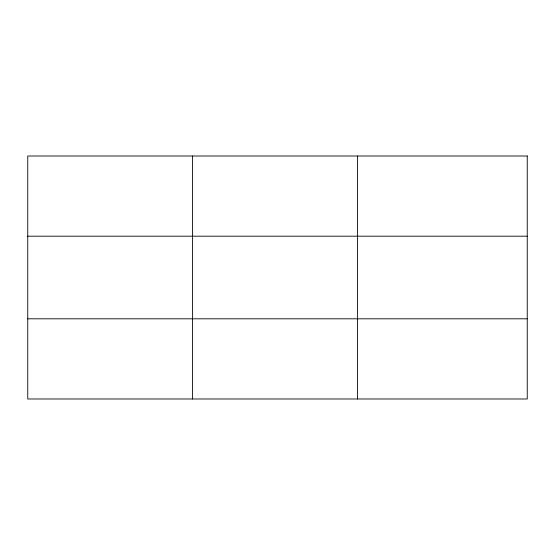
<?xml version="1.0" encoding="UTF-8"?>
<svg xmlns="http://www.w3.org/2000/svg" width="555" height="555" viewBox="0 0 555 555"><rect width="100%" height="100%" fill="white"/><g stroke="black" fill="none" stroke-linecap="round" stroke-linejoin="round"><path stroke-width="0.83" d="M192.585 156.01L192.585 398.989M357.42 156.01L357.42 398.989M27.75 236.194L527.25 236.194M27.75 318.806L527.25 318.806M527.25 156.01L527.25 398.989L27.75 398.989L27.75 156.01L527.25 156.01"/></g></svg>
